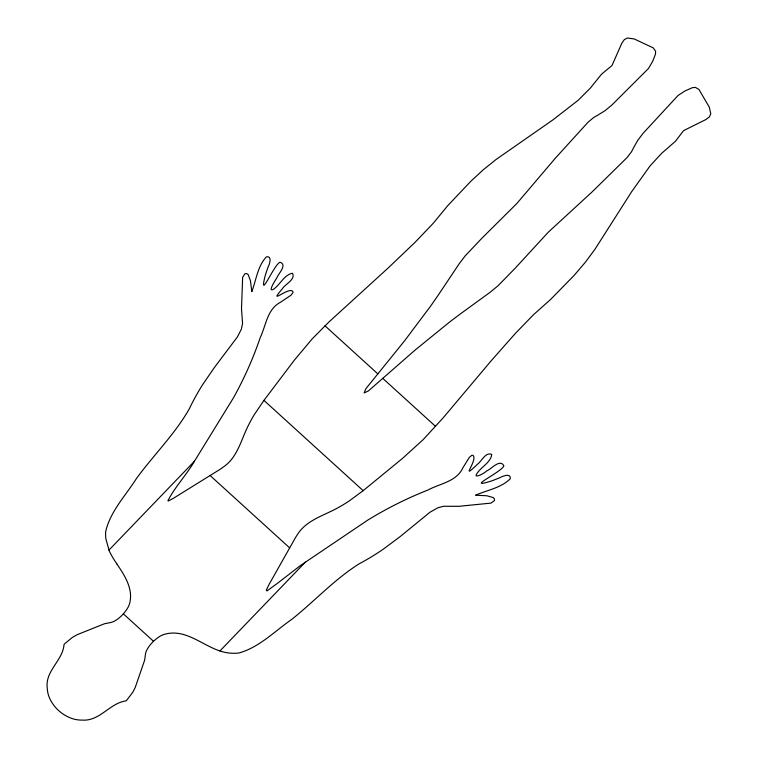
<?xml version="1.0" encoding="UTF-8"?>
<svg xmlns="http://www.w3.org/2000/svg" width="758" height="758" viewBox="0 0 758 758"><rect width="100%" height="100%" fill="white"/><g stroke="black" fill="none" stroke-linecap="round" stroke-linejoin="round"><path stroke-width="1.14" d="M168.352 500.991L173.07 498.47A51.108 49.251 -22.5 0 0 174.586 497.57L219.773 469.515A63.132 60.83 -22.5 0 0 224.046 466.511C237.822 456.79 241.224 439.233 248.52 425.115A150.69 145.214 -22.5 0 1 254.224 414.74L263.936 400.395L294.284 360.24L312.163 338.911L328.972 321.951L388.513 267.669L415.147 242.228L433.188 223.335L447.732 205.693L469.979 182.166A47.745 46.001 -22.5 0 1 471.324 180.811L483.452 169.631L496.225 159.369L552.885 119.906L578.165 100.283L590.207 88.25L601.568 74.161L612 65.52L621.882 43.092L624.355 39.577L627.435 38.004L634.294 38.971L653.273 47.906L655.566 51.174L655.499 54.083L652.591 61.531L648.403 68.571L611.952 104.955L604.941 110.753L597.096 115.576A34.65 33.39 -22.5 0 0 593.438 117.708L588.047 122.228L555.254 158.308L516.785 203.57L482.06 238.059L465.298 255.749L459.168 263.793L439.621 293.071A627.984 605.149 -22.5 0 1 430.26 306.583L404.516 340.901L365.906 388.674L364.134 392.947L368.397 390.939L414.844 350.291L448.348 323.031A627.984 605.149 -22.5 0 1 461.575 313.045L490.312 292.133L498.158 285.643L515.203 268.209L548.271 232.204L592.15 191.869L626.98 157.645L631.262 152.112A34.65 33.39 -22.5 0 0 633.205 148.426L637.63 140.495L643.106 133.304L678.022 95.508L684.957 90.979L692.405 87.663L695.389 87.397L698.895 89.397L709.327 107.219L710.777 113.814L709.365 116.912L705.925 119.537L683.574 130.632L675.397 141.32L661.696 153.287L650.156 165.775L631.708 191.603L594.992 249.221L585.318 262.287L574.649 274.803A47.745 46.001 -22.5 0 1 573.351 276.196L550.687 299.353L533.566 314.646L515.383 333.406L491.051 360.941L443.212 417.781L423.04 439.773L402.346 458.533L363.167 490.663L349.097 501.038A150.69 145.214 -22.5 0 1 338.826 507.273C324.604 515.431 306.583 519.798 297.392 534.627A64.421 62.071 -22.5 0 0 295.194 538.123L269.412 583.831A51.108 49.251 -22.5 0 0 268.597 585.365L266.323 590.112M194.427 461.262L233.426 397.884A371.202 357.7 -22.5 0 0 260.231 337.594C266.124 325.21 267.186 308.876 280.801 302.101A227.665 219.384 -22.5 0 1 284.923 299.287L291.034 295.156L292.948 292.635A2.085 2.009 -22.5 0 0 292.702 291.347C288.277 286.571 267.309 306.346 282.175 288.969C284.837 284.288 295.914 279.541 292.531 273.231C284.43 274.614 280.166 284.553 273.685 289.177C266.712 293.128 276.348 278.736 276.888 277.722C278.413 273.685 287.5 264.883 280.166 262.249C274.453 263.282 257.966 303.579 265.395 274.993A205.143 197.686 -22.5 0 1 266.475 271.686A180.224 173.677 -22.5 0 1 268.114 266.987C269.668 264.163 272.321 255.607 266.399 256.839C257.606 266.096 256.204 280.128 251.808 291.631L250.453 280.735L248.179 274.642A6.604 6.367 -22.5 0 0 246.663 273.6L245.014 273.657L242.645 277.229L241.499 308.61L242.569 323.467L241.376 329.143L237.358 336.997L214.296 367.649L202.443 384.95A250.652 241.537 -22.5 0 0 189.112 409.187C174.691 434.372 153.656 455.008 136.554 478.355C125.667 495.599 110.052 511.593 105.637 531.898A41.074 39.577 -22.5 0 0 105.93 539.052L109 550.062L194.427 461.262C186.553 474.878 174.577 487.432 167.944 500.716M266.636 590.491L266.996 590.927L277.172 583.518L300.481 565.496L367.782 520.102A371.202 357.7 -22.5 0 1 427.853 490.066C440.047 483.481 456.562 481.718 462.901 467.752A227.665 219.384 -22.5 0 0 465.507 463.564L469.344 457.358L471.808 455.331A2.085 2.009 -22.5 0 1 473.144 455.482C477.862 460.731 458.997 481.899 477.445 464.284C481.624 461.328 485.707 451.56 491.743 454.44C490.909 462.219 481.538 466.776 477.275 473.03C472.206 479.861 484.997 473.011 486.418 471.078C491.118 469.392 499.854 458.41 503.833 465.706C502.999 471.391 462.911 489.962 491.743 480.894A205.143 197.686 -22.5 0 0 495.059 479.625A180.224 173.677 -22.5 0 0 499.778 477.72C502.535 476.138 511.034 472.736 510.295 478.705C501.199 487.972 487.062 490.123 475.569 495.182L486.844 495.77L493.25 497.57A6.604 6.367 -22.5 0 1 494.415 498.972L494.472 500.574L490.966 503.113L458.836 506.316L443.525 506.268L437.783 507.813L429.985 512.219L400.082 536.645L383.112 549.304A250.652 241.537 -22.5 0 1 359.131 563.848C334.401 579.396 314.456 601.321 291.659 619.457C274.671 631.225 259.103 647.503 238.789 653.026A41.074 39.577 -22.5 0 1 231.427 653.207C207.54 652.155 189.311 627.254 164.42 634.304A23.64 22.778 -22.5 0 0 160.09 636.17C154.386 639.79 149.231 644.878 146.313 651.046A15.34 14.781 -22.5 0 0 145.47 654.173L144.617 660.284L135.208 687.525L132.745 692.329L127.136 699.691A7.106 6.85 -22.5 0 1 125.98 700.904C109.749 703.007 100.009 721.37 82.271 720.1A31.04 29.913 -22.5 0 1 73.829 719.077C62.649 715.903 52.965 707.261 48.853 696.356A31.04 29.913 -22.5 0 1 47.242 688.236C44.874 670.839 62.905 660.588 64.023 644.546A7.106 6.85 -22.5 0 1 65.188 643.343L72.37 637.412L77.136 634.702L104.462 623.758L110.668 622.517A15.34 14.781 -22.5 0 0 113.823 621.494C119.972 618.206 124.738 613.061 128.168 607.13A23.64 22.778 -22.5 0 0 129.798 602.809C133.2 588.521 124.53 575.133 116.779 563.886M219.934 650.961L305.351 562.161M324.936 325.76L377.882 373.921M382.733 378.337L435.594 426.413M263.936 400.395L363.167 490.663M210.193 475.607L289.584 547.816M123.355 613.857L153.514 641.296M116.855 563.829A91.889 88.553 -22.5 0 1 108.868 550.119"/></g></svg>
